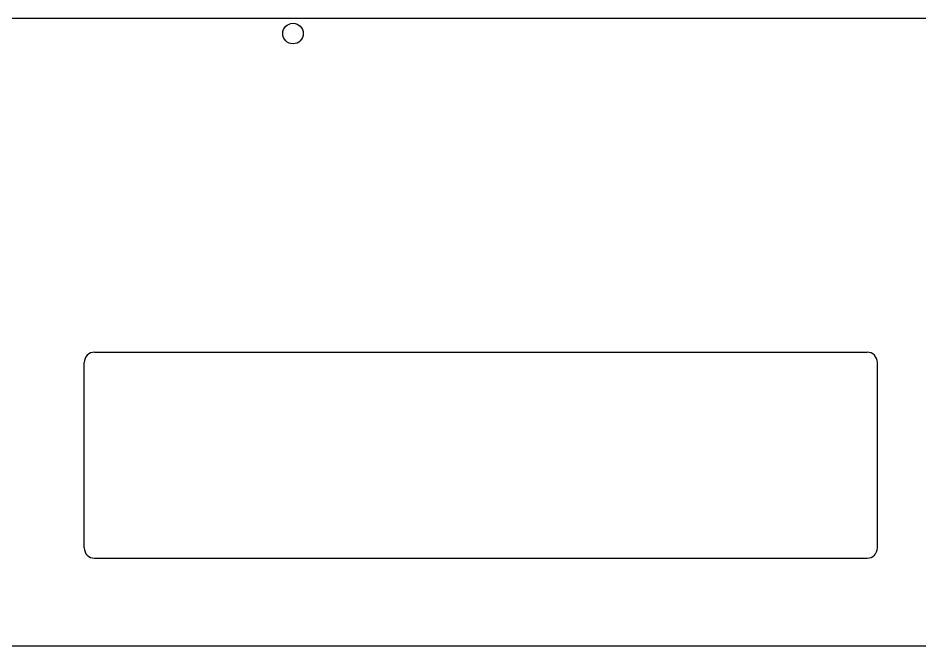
# Model space of a CAD drawing. Header units: millimetres. Extents: x 17 to 383, y -19 to 1216.
# Drawn here: x 139.6 to 227.4, y 1154.8 to 1215.9 of the extents above; entities that cross this region are included whole.
import ezdxf

# ---------------------------------------------------------------- set-up
doc = ezdxf.new("R2010")
doc.units = ezdxf.units.MM
doc.layers.get('0').update_dxf_attribs({"lineweight": 25, "true_color": 0xffffff})
doc.layers.add('l1 2mm', color=7, linetype='Continuous', lineweight=25, true_color=0x000000)

msp = doc.modelspace()

# ---------------------------------------------------------------- linework, layer by layer
for centre, start, end in [((147.088, 1182.414), 90, 180), ((222.278, 1182.414), 0, 90), ((147.088, 1164.374), 180, 270), ((222.278, 1164.374), 270, 0)]:
    msp.add_arc(centre, 1, start, end)
at = {"layer": 'l1 2mm'}
for p, q in [((19.763, 1215.914), (378.178, 1215.914)), ((147.088, 1183.414), (222.278, 1183.414)), ((146.088, 1164.374), (146.088, 1182.414)), ((223.278, 1164.374), (223.278, 1182.414)), ((147.088, 1163.374), (222.278, 1163.374)), ((23.263, 1154.839), (308.003, 1154.839))]:
    msp.add_line(p, q, dxfattribs=at)
msp.add_circle((166.41, 1214.404), 1, dxfattribs=at)

doc.saveas('drawing.dxf')
